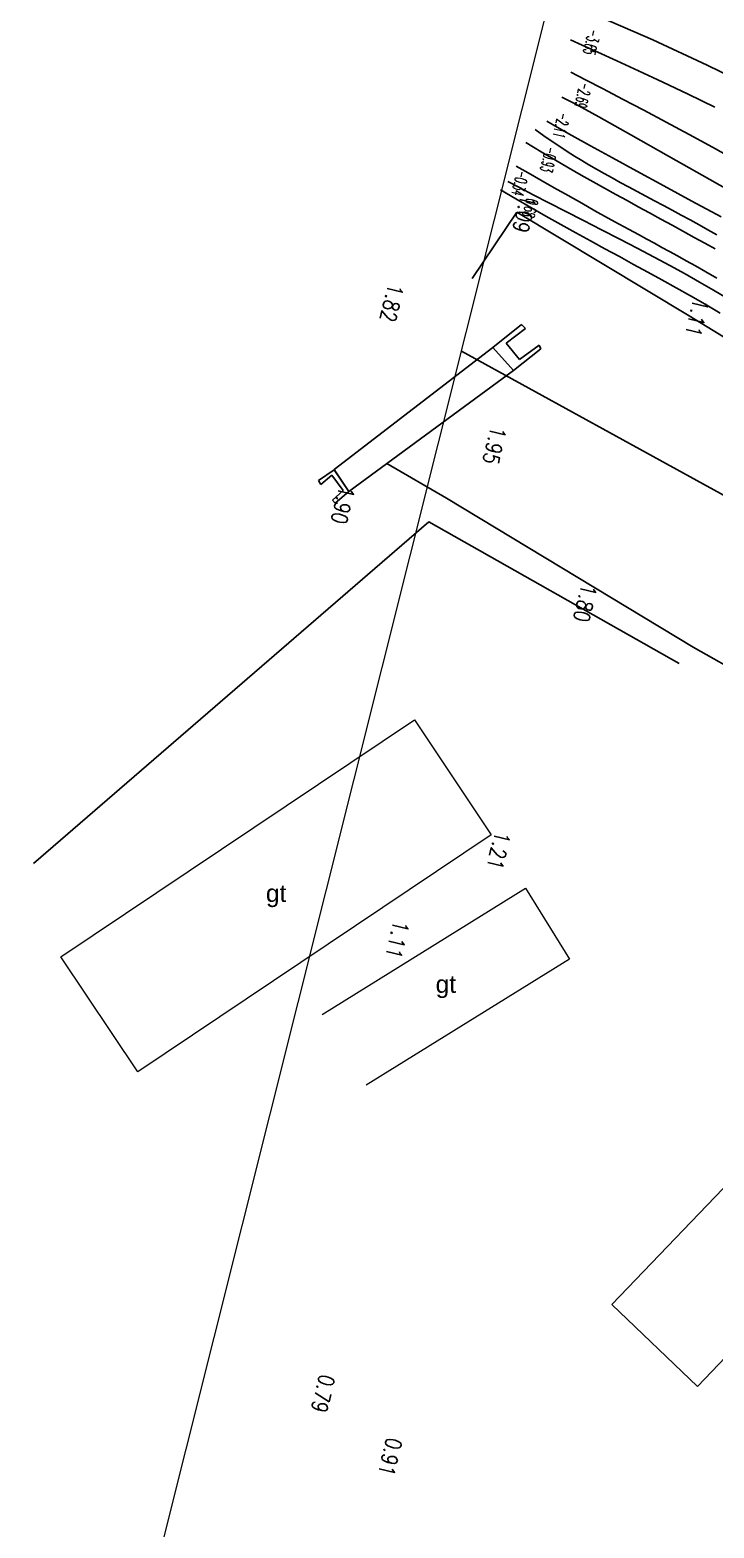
# Model space of a CAD drawing. Header units: metres. Extents: x 583412 to 583840, y 1186334 to 1187497.
# Drawn here: x 583499.8 to 583538.9, y 1186853.2 to 1186938.8 of the extents above; entities that cross this region are included whole.
import ezdxf
from ezdxf.enums import TextEntityAlignment as Align

# ---------------------------------------------------------------- set-up
doc = ezdxf.new("R2010")
doc.units = ezdxf.units.M
doc.header["$MEASUREMENT"] = 0
doc.layers.get('Defpoints').update_dxf_attribs({"color": 9, "lineweight": 0})
for name, color, linetype in [('$For$Printing$', 7, 'Continuous'), ('1111DONG MUC', 2, 'Continuous'), ('cao do binh do', 4, 'Continuous'), ('KS.cau cong', 6, 'Continuous'), ('KS.leduongnhua', 4, 'Continuous'), ('KS.raoxay', 2, 'TUONG-KHKS'), ('KS_muong ao', 4, 'TALUYPHAI-KHKS'), ('TEXT NHA', 5, 'Continuous')]:
    doc.layers.add(name, color=color, linetype=linetype)
doc.layers.add('1.KS.NHA', color=225, linetype='Continuous', lineweight=13)
doc.styles.add('ChuSo', font='vnsimple.shx')
doc.styles.get("Standard").update_dxf_attribs({"font": 'arial.ttf'})
doc.linetypes.add('TALUYPHAI-KHKS', pattern='A,5,[130,ltypeshp,S=5,R=0,X=0,Y=-5],10,[130,ltypeshp,S=5,R=0,X=0,Y=-5],10,[130,ltypeshp,S=10,R=0,X=0,Y=-10],5', length=30)
doc.linetypes.add('TALUYTRAI-KHKS', pattern='A,5,[130,ltypeshp,S=5,R=0,X=0,Y=5],10,[130,ltypeshp,S=5,R=0,X=0,Y=5],10,[130,ltypeshp,S=10,R=0,X=0,Y=10],5', length=30)
doc.linetypes.add('TUONG-KHKS', pattern='A,0.25,-0.1,[132,ltypeshp,S=0.1,R=0,X=-0.1,Y=0],-0.1,1', length=1.45)

msp = doc.modelspace()

# ---------------------------------------------------------------- linework, layer by layer
at = {"layer": '$For$Printing$', "color": 40}
for p, q in [((583535.368, 1186938.252), (583531.8, 1186939.804)), ((583538.471, 1186936.818), (583535.368, 1186938.252)), ((583541.166, 1186935.495), (583538.471, 1186936.818)), ((583530.684, 1186936.416), (583531.525, 1186935.982)), ((583531.525, 1186935.982), (583532.518, 1186935.464)), ((583532.518, 1186935.464), (583533.634, 1186934.878)), ((583533.634, 1186934.878), (583534.845, 1186934.237)), ((583534.845, 1186934.237), (583536.122, 1186933.556)), ((583529.9, 1186933.265), (583529.303, 1186933.609)), ((583530.746, 1186932.791), (583529.9, 1186933.265)), ((583536.122, 1186933.556), (583537.438, 1186932.849)), ((583528.113, 1186932.393), (583528.986, 1186931.867)), ((583531.808, 1186932.204), (583530.746, 1186932.791)), ((583533.056, 1186931.521), (583531.808, 1186932.204)), ((583537.438, 1186932.849), (583538.763, 1186932.13)), ((583528.986, 1186931.867), (583529.795, 1186931.387)), ((583529.795, 1186931.387), (583530.552, 1186930.946)), ((583534.458, 1186930.756), (583533.056, 1186931.521)), ((583538.763, 1186932.13), (583540.07, 1186931.413)), ((583530.552, 1186930.946), (583531.266, 1186930.537)), ((583531.266, 1186930.537), (583531.946, 1186930.153)), ((583535.983, 1186929.928), (583534.458, 1186930.756)), ((583527.074, 1186930.177), (583527.739, 1186929.816)), ((583527.739, 1186929.816), (583528.53, 1186929.401)), ((583531.946, 1186930.153), (583532.603, 1186929.787)), ((583532.603, 1186929.787), (583533.247, 1186929.431)), ((583537.599, 1186929.051), (583535.983, 1186929.928)), ((583528.53, 1186929.401), (583529.42, 1186928.943)), ((583529.42, 1186928.943), (583530.385, 1186928.452)), ((583533.247, 1186929.431), (583533.888, 1186929.08)), ((583533.888, 1186929.08), (583534.533, 1186928.727)), ((583539.274, 1186928.143), (583537.599, 1186929.051)), ((583530.385, 1186928.452), (583531.399, 1186927.938)), ((583531.399, 1186927.938), (583532.436, 1186927.411)), ((583534.533, 1186928.727), (583535.182, 1186928.372)), ((583535.182, 1186928.372), (583535.829, 1186928.018)), ((583535.829, 1186928.018), (583536.472, 1186927.665)), ((583532.436, 1186927.411), (583533.47, 1186926.881)), ((583536.472, 1186927.665), (583537.107, 1186927.317)), ((583537.107, 1186927.317), (583537.729, 1186926.975)), ((583533.47, 1186926.881), (583534.476, 1186926.359)), ((583534.476, 1186926.359), (583535.434, 1186925.853)), ((583537.729, 1186926.975), (583538.335, 1186926.639)), ((583538.335, 1186926.639), (583538.922, 1186926.314)), ((583535.434, 1186925.853), (583536.343, 1186925.362)), ((583536.343, 1186925.362), (583537.207, 1186924.886)), ((583537.207, 1186924.886), (583538.032, 1186924.422)), ((583538.032, 1186924.422), (583538.821, 1186923.969)), ((583538.821, 1186923.969), (583539.58, 1186923.524))]:
    msp.add_line(p, q, dxfattribs=at)
at = {"layer": '$For$Printing$', "color": 252}
for p, q in [((583531.323, 1186937.958), (583530.67, 1186938.256)), ((583532.213, 1186937.556), (583531.323, 1186937.958)), ((583533.303, 1186937.063), (583532.213, 1186937.556)), ((583534.554, 1186936.49), (583533.303, 1186937.063)), ((583535.929, 1186935.85), (583534.554, 1186936.49)), ((583537.389, 1186935.157), (583535.929, 1186935.85)), ((583530.168, 1186934.987), (583530.92, 1186934.599)), ((583538.897, 1186934.421), (583537.389, 1186935.157)), ((583530.92, 1186934.599), (583532.276, 1186933.856)), ((583528.634, 1186933.132), (583529.135, 1186932.783)), ((583532.276, 1186933.856), (583534.101, 1186932.836)), ((583529.135, 1186932.783), (583529.605, 1186932.461)), ((583529.605, 1186932.461), (583530.049, 1186932.162)), ((583534.101, 1186932.836), (583536.261, 1186931.618)), ((583530.049, 1186932.162), (583530.475, 1186931.883)), ((583530.475, 1186931.883), (583530.891, 1186931.619)), ((583530.891, 1186931.619), (583531.302, 1186931.365)), ((583531.302, 1186931.365), (583531.716, 1186931.117)), ((583536.261, 1186931.618), (583538.62, 1186930.28)), ((583527.562, 1186931.052), (583528.236, 1186930.658)), ((583528.236, 1186930.658), (583528.967, 1186930.238)), ((583531.716, 1186931.117), (583532.14, 1186930.871)), ((583532.14, 1186930.871), (583532.579, 1186930.622)), ((583532.579, 1186930.622), (583533.033, 1186930.372)), ((583526.656, 1186929.686), (583527.531, 1186929.174)), ((583528.967, 1186930.238), (583529.734, 1186929.801)), ((583529.734, 1186929.801), (583530.518, 1186929.359)), ((583533.033, 1186930.372), (583533.501, 1186930.118)), ((583533.501, 1186930.118), (583533.979, 1186929.861)), ((583533.979, 1186929.861), (583534.467, 1186929.601)), ((583538.62, 1186930.28), (583541.044, 1186928.899)), ((583527.531, 1186929.174), (583528.399, 1186928.674)), ((583530.518, 1186929.359), (583531.3, 1186928.921)), ((583531.3, 1186928.921), (583532.06, 1186928.498)), ((583534.467, 1186929.601), (583534.963, 1186929.338)), ((583534.963, 1186929.338), (583535.464, 1186929.071)), ((583535.464, 1186929.071), (583535.969, 1186928.8)), ((583535.969, 1186928.8), (583536.476, 1186928.526)), ((583528.399, 1186928.674), (583529.261, 1186928.186)), ((583529.261, 1186928.186), (583530.116, 1186927.709)), ((583532.06, 1186928.498), (583532.779, 1186928.1)), ((583532.779, 1186928.1), (583533.437, 1186927.738)), ((583536.476, 1186928.526), (583536.984, 1186928.249)), ((583536.984, 1186928.249), (583537.493, 1186927.969)), ((583537.493, 1186927.969), (583538.002, 1186927.687)), ((583530.116, 1186927.709), (583530.963, 1186927.24)), ((583530.963, 1186927.24), (583531.801, 1186926.78)), ((583533.437, 1186927.738), (583534.02, 1186927.418)), ((583534.02, 1186927.418), (583534.539, 1186927.135)), ((583534.539, 1186927.135), (583535.012, 1186926.877)), ((583538.002, 1186927.687), (583538.511, 1186927.404)), ((583538.511, 1186927.404), (583539.018, 1186927.119)), ((583531.801, 1186926.78), (583532.631, 1186926.326)), ((583532.631, 1186926.326), (583533.452, 1186925.879)), ((583535.012, 1186926.877), (583535.454, 1186926.637)), ((583535.454, 1186926.637), (583535.884, 1186926.403)), ((583535.884, 1186926.403), (583536.316, 1186926.166)), ((583533.452, 1186925.879), (583534.264, 1186925.435)), ((583534.264, 1186925.435), (583535.071, 1186924.993)), ((583536.316, 1186926.166), (583536.77, 1186925.916)), ((583536.77, 1186925.916), (583537.26, 1186925.643)), ((583537.26, 1186925.643), (583537.801, 1186925.341)), ((583535.071, 1186924.993), (583535.878, 1186924.547)), ((583535.878, 1186924.547), (583536.691, 1186924.094)), ((583537.801, 1186925.341), (583538.388, 1186925.01)), ((583538.388, 1186925.01), (583539.012, 1186924.654)), ((583536.691, 1186924.094), (583537.513, 1186923.63)), ((583537.513, 1186923.63), (583538.351, 1186923.152)), ((583538.351, 1186923.152), (583539.208, 1186922.654))]:
    msp.add_line(p, q, dxfattribs=at)
at = {"layer": '1.KS.NHA', "linetype": 'Continuous'}
for p, q in [((583501.556, 1186885.876), (583521.742, 1186899.406)), ((583521.742, 1186899.406), (583526.138, 1186892.842)), ((583526.138, 1186892.842), (583505.952, 1186879.313)), ((583516.471, 1186882.589), (583528.096, 1186889.8)), ((583528.096, 1186889.8), (583530.608, 1186885.747)), ((583505.952, 1186879.313), (583501.556, 1186885.876)), ((583530.608, 1186885.747), (583518.984, 1186878.536))]:
    msp.add_line(p, q, dxfattribs=at)
at = {"layer": '1.KS.NHA', "color": 225, "linetype": 'Continuous'}
for p, q in [((583545.541, 1186879.076), (583533.027, 1186866.012)), ((583537.907, 1186861.336), (583550.422, 1186874.4)), ((583533.027, 1186866.012), (583537.907, 1186861.336))]:
    msp.add_line(p, q, dxfattribs=at)
at = {"layer": 'Defpoints', "color": 6}
msp.add_line((583412.26, 1186473.012), (583669.057, 1187497.346), dxfattribs=at)
at = {"layer": 'KS.cau cong'}
for p, q in [((583527.864, 1186922.006, 1.83), (583526.228, 1186920.682, 1.83)), ((583528.096, 1186921.774, 1.83), (583527.864, 1186922.006, 1.83)), ((583526.984, 1186920.933, 1.83), (583528.096, 1186921.774, 1.83)), ((583526.228, 1186920.682, 1.832), (583517.156, 1186913.713, 1.832)), ((583527.403, 1186919.373, 1.832), (583526.228, 1186920.682, 1.832)), ((583526.228, 1186920.682, 1.83), (583527.403, 1186919.373, 1.83)), ((583527.742, 1186919.993, 1.83), (583526.984, 1186920.933, 1.83)), ((583527.403, 1186919.373, 1.83), (583528.974, 1186920.611, 1.83)), ((583528.866, 1186920.816, 1.83), (583527.742, 1186919.993, 1.83)), ((583528.974, 1186920.611, 1.83), (583528.866, 1186920.816, 1.83)), ((583517.998, 1186912.46, 1.832), (583527.403, 1186919.373, 1.832)), ((583516.265, 1186913.094, 1.849), (583517.156, 1186913.693, 1.849)), ((583517.027, 1186913.397, 1.849), (583516.403, 1186912.866, 1.849)), ((583517.679, 1186912.511, 1.849), (583517.027, 1186913.397, 1.849)), ((583517.156, 1186913.713, 1.832), (583517.998, 1186912.46, 1.832)), ((583517.156, 1186913.693, 1.849), (583517.998, 1186912.46, 1.849)), ((583516.403, 1186912.866, 1.849), (583516.265, 1186913.094, 1.849)), ((583517.064, 1186911.964, 1.849), (583517.679, 1186912.511, 1.849)), ((583517.219, 1186911.785, 1.849), (583517.064, 1186911.964, 1.849)), ((583517.998, 1186912.46, 1.849), (583517.219, 1186911.785, 1.849))]:
    msp.add_line(p, q, dxfattribs=at)
at = {"layer": 'KS.leduongnhua', "color": 2}
for p, q in [((583524.439, 1186920.481, 1.768), (583539.617, 1186912.144, 1.768)), ((583523.571, 1186912.078, 1.679), (583520.171, 1186914.057, 1.679)), ((583537.658, 1186903.566, 1.679), (583523.571, 1186912.078, 1.679)), ((583555.634, 1186893.462, 1.679), (583537.658, 1186903.566, 1.679))]:
    msp.add_line(p, q, dxfattribs=at)
at = {"layer": 'KS.raoxay', "color": 0, "ltscale": 2}
for p, q in [((583499.981, 1186891.213), (583522.572, 1186910.735)), ((583522.572, 1186910.735), (583536.876, 1186902.63))]:
    msp.add_line(p, q, dxfattribs=at)
at = {"layer": 'KS_muong ao', "color": 125, "linetype": 'TALUYTRAI-KHKS', "ltscale": 0.03}
for p, q in [((583525.051, 1186924.633, 1.334), (583527.592, 1186928.422, 1.334)), ((583527.592, 1186928.422, 1.334), (583537.445, 1186922.497, 1.334)), ((583537.445, 1186922.497, 1.334), (583565.61, 1186905.191, 1.334))]:
    msp.add_line(p, q, dxfattribs=at)

# ---------------------------------------------------------------- texts
at = {"layer": '1111DONG MUC', "style": 'ChuSo', "width": 0.5}
for s, p in [('-3.65', (583531.531, 1186938.199, -3.24)), ('-2.69', (583531.039, 1186935.162, -2.55)), ('-2.11', (583529.801, 1186933.443, -2.55)), ('-0.93', (583529.082, 1186931.493, -0.9)), ('-0.34', (583527.445, 1186930.133, -0.45)), ('0.68', (583528.026, 1186928.721, -0.45))]:
    msp.add_text(s, height=0.7, rotation=256.53544, dxfattribs=at).set_placement(p, align=Align.CENTER)
at = {"layer": 'cao do binh do', "color": 44, "style": 'ChuSo', "width": 0.8}
for s, p in [('1.09', (583527.592, 1186928.422, 1.086)), ('1.82', (583520.016, 1186923.328, 1.822)), ('1.11', (583537.445, 1186922.497, 1.113)), ('1.95', (583525.881, 1186915.188, 1.95)), ('1.90', (583517.219, 1186911.785, 1.897)), ('1.80', (583531.059, 1186906.182, 1.802)), ('1.21', (583526.121, 1186892.052, 1.21)), ('1.11', (583520.331, 1186886.958, 1.109)), ('0.79', (583516.088, 1186861.027, 0.788)), ('0.91', (583519.924, 1186857.416, 0.914))]:
    msp.add_text(s, height=0.9, rotation=256.53544, dxfattribs=at).set_placement(p, align=Align.CENTER)
at = {"layer": 'TEXT NHA', "linetype": 'Continuous'}
for p in [(583513.847, 1186889.359), (583523.54, 1186884.168)]:
    msp.add_text('gt', height=1, dxfattribs=at).set_placement(p, align=Align.MIDDLE)

doc.saveas('drawing.dxf')
